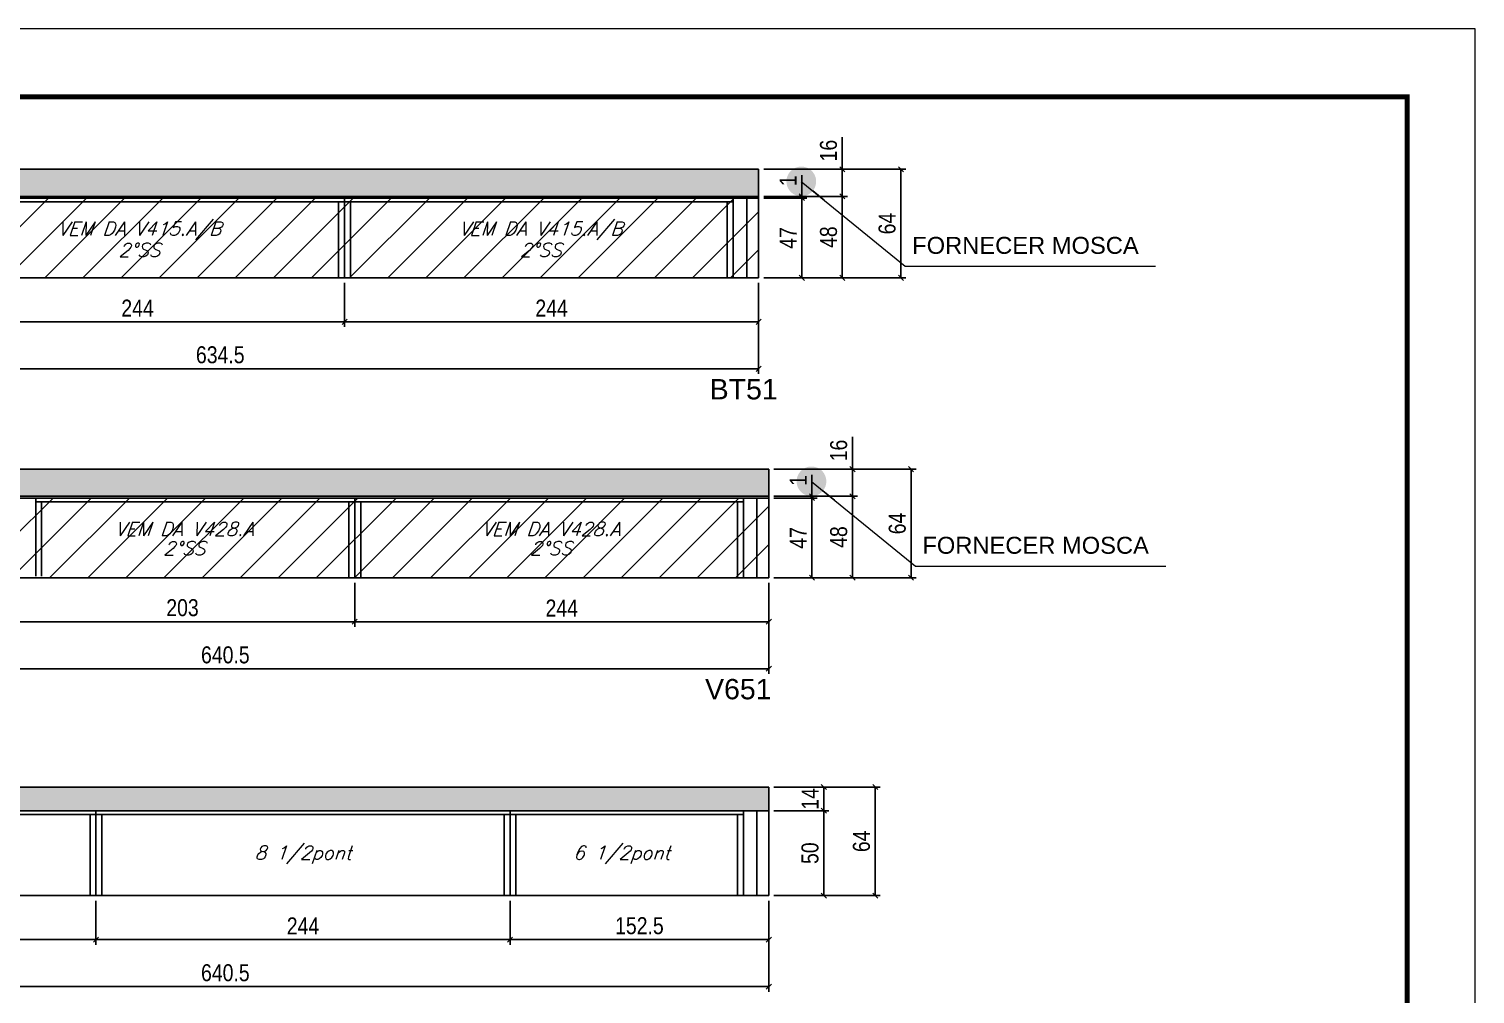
# Model space of a CAD drawing. Extents: x 3309 to 9590, y -2522 to 14608.
# Drawn here: x 7126 to 7978, y 11742 to 12311 of the extents above; entities that cross this region are included whole.
import ezdxf

# ---------------------------------------------------------------- set-up
doc = ezdxf.new("R2010")
doc.units = 0
doc.linetypes.add('DASHED', pattern=[0.75, 0.5, -0.25])
for name, color, linetype in [('5', 5, 'Continuous'), ('COTA', 241, 'Continuous'), ('Painéis', 200, 'Continuous'), ('SARR_2.2x7', 40, 'Continuous'), ('SARR_3.5x7', 81, 'Continuous'), ('texto', 7, 'Continuous')]:
    doc.layers.add(name, color=color, linetype=linetype)
for name, color, linetype, lineweight in [('CARIMBO', 255, 'Continuous', 9), ('Folhas', 255, 'Continuous', 9), ('Hachura', 251, 'Continuous', 9), ('SARRAFO DE PRESSAO', 251, 'DASHED', 9)]:
    doc.layers.add(name, color=color, linetype=linetype, lineweight=lineweight)
doc.styles.add('ARIAL', font='arial.ttf')
doc.styles.add('COTA TECNICA', font='techl___.ttf', dxfattribs={"height": 10})
doc.styles.add('Romans', font='romans.shx')
doc.styles.get("Standard").update_dxf_attribs({"font": 'arial.ttf'})
doc.dimstyles.new('3x', dxfattribs={"dimtxt": 10, "dimasz": 5, "dimexe": 7, "dimexo": 5, "dimgap": 4, "dimtad": 1, "dimdec": 4, "dimlfac": 0.333333, "dimdsep": 46, "dimtxsty": 'Standard', "dimblk": 'DOT', "dimcen": 0.09, "dimclrd": 1, "dimclre": 1, "dimclrt": 2, "dimadec": 0, "dimazin": 2, "dimtfac": 1, "dimtdec": 4, "dimtmove": 0, "dimatfit": 3, "dimldrblk": 'DOT', "dimfxl": 1, "dimtolj": 1, "dimtzin": 0, "dimlwd": 9, "dimlwe": 9, "dimarcsym": 0})
doc.dimstyles.new('PAINEL', dxfattribs={"dimtxt": 10, "dimasz": 3, "dimexe": 3, "dimexo": 3, "dimgap": 3, "dimtad": 1, "dimdec": 1, "dimzin": 12, "dimdsep": 46, "dimtxsty": 'COTA TECNICA', "dimblk1": 'OBLIQUE', "dimblk2": 'OBLIQUE', "dimsah": 1, "dimcen": 0.9, "dimclrd": 4, "dimclre": 4, "dimclrt": 240, "dimadec": 1, "dimazin": 3, "dimtfac": 1, "dimtdec": 1, "dimtmove": 0, "dimatfit": 3, "dimfxl": 1, "dimtolj": 1, "dimtzin": 12, "dimarcsym": 0})

# ---------------------------------------------------------------- blocks, each defined once
blk = doc.blocks.new('9999999999')
at = {"layer": 'Folhas'}
blk.add_lwpolyline([(98138.98, 34190.21), (99623.98, 34190.21), (99623.98, 35240.21), (98138.98, 35240.21)], close=True, dxfattribs=at)
at = {"layer": 'Folhas', "color": 30, "const_width": 3}
blk.add_lwpolyline([(98213.98, 34230.21), (99583.98, 34230.21), (99583.98, 35200.21), (98213.98, 35200.21)], close=True, dxfattribs=at)
blk = doc.blocks.new('_Oblique')
at = {"color": 0, "linetype": 'ByBlock', "lineweight": -2}
blk.add_line((-0.5, -0.5), (0.5, 0.5), dxfattribs=at)
blk = doc.blocks.new('*D193')
at = {"layer": 'COTA', "color": 4, "linetype": 'ByBlock', "lineweight": -2, "transparency": 16777216}
for p, q in [((6921.17, 12160.99), (6921.17, 12107.37)), ((7555.67, 12160.99), (7555.67, 12107.37)), ((7555.67, 12110.37), (6921.17, 12110.37))]:
    blk.add_line(p, q, dxfattribs=at)
at = {"layer": 'Defpoints', "color": 0, "linetype": 'ByBlock', "transparency": 16777216}
for p in [(6921.17, 12163.99), (7555.67, 12163.99), (6921.17, 12110.37)]:
    blk.add_point(p, dxfattribs=at)
at = {"layer": 'COTA', "color": 4, "linetype": 'ByBlock', "lineweight": -2, "transparency": 16777216, "xscale": 3, "yscale": 3, "zscale": 3, "rotation": 180}
blk.add_blockref('_Oblique', (6921.17, 12110.37), dxfattribs=at)
at = {"layer": 'COTA', "color": 4, "linetype": 'ByBlock', "lineweight": -2, "transparency": 16777216, "xscale": 3, "yscale": 3, "zscale": 3}
blk.add_blockref('_Oblique', (7555.67, 12110.37), dxfattribs=at)
at = {"layer": 'COTA', "color": 240, "linetype": 'ByBlock', "transparency": 16777216, "insert": (7238.42, 12118.58), "char_height": 10, "attachment_point": 5, "style": 'COTA TECNICA'}
blk.add_mtext('\\A1;634.5', dxfattribs=at)
blk = doc.blocks.new('*D191')
at = {"layer": 'COTA', "color": 4, "lineweight": -2, "transparency": 16777216}
for p, q in [((7067.67, 12160.99), (7067.67, 12135.07)), ((7311.67, 12160.99), (7311.67, 12135.07)), ((7067.67, 12138.07), (7311.67, 12138.07))]:
    blk.add_line(p, q, dxfattribs=at)
at = {"layer": 'Defpoints', "color": 0, "transparency": 16777216}
for p in [(7067.67, 12163.99, 0), (7311.67, 12163.99, 0), (7311.67, 12138.07)]:
    blk.add_point(p, dxfattribs=at)
at = {"layer": 'COTA', "color": 4, "lineweight": -2, "transparency": 16777216, "xscale": 3, "yscale": 3, "zscale": 3, "rotation": 180}
blk.add_blockref('_Oblique', (7067.67, 12138.07), dxfattribs=at)
at = {"layer": 'COTA', "color": 4, "lineweight": -2, "transparency": 16777216, "xscale": 3, "yscale": 3, "zscale": 3}
blk.add_blockref('_Oblique', (7311.67, 12138.07), dxfattribs=at)
at = {"layer": 'COTA', "color": 240, "transparency": 16777216, "insert": (7189.67, 12146.15), "char_height": 10, "attachment_point": 5, "style": 'COTA TECNICA'}
blk.add_mtext('\\A1;244', dxfattribs=at)
blk = doc.blocks.new('*D192')
at = {"layer": 'COTA', "color": 4, "lineweight": -2, "transparency": 16777216}
for p, q in [((7311.67, 12160.99), (7311.67, 12135.07)), ((7555.67, 12160.99), (7555.67, 12135.07)), ((7311.67, 12138.07), (7555.67, 12138.07))]:
    blk.add_line(p, q, dxfattribs=at)
at = {"layer": 'Defpoints', "color": 0, "transparency": 16777216}
for p in [(7311.67, 12163.99, 0), (7555.67, 12163.99, 0), (7555.67, 12138.07)]:
    blk.add_point(p, dxfattribs=at)
at = {"layer": 'COTA', "color": 4, "lineweight": -2, "transparency": 16777216, "xscale": 3, "yscale": 3, "zscale": 3, "rotation": 180}
blk.add_blockref('_Oblique', (7311.67, 12138.07), dxfattribs=at)
at = {"layer": 'COTA', "color": 4, "lineweight": -2, "transparency": 16777216, "xscale": 3, "yscale": 3, "zscale": 3}
blk.add_blockref('_Oblique', (7555.67, 12138.07), dxfattribs=at)
at = {"layer": 'COTA', "color": 240, "transparency": 16777216, "insert": (7433.67, 12146.15), "char_height": 10, "attachment_point": 5, "style": 'COTA TECNICA'}
blk.add_mtext('\\A1;244', dxfattribs=at)
blk = doc.blocks.new('*D196')
at = {"layer": 'COTA', "color": 4, "linetype": 'ByBlock', "lineweight": -2, "transparency": 16777216}
for p, q in [((6921.17, 11984.21), (6921.17, 11930.59)), ((7561.67, 11984.21), (7561.67, 11930.59)), ((7561.67, 11933.59), (6921.17, 11933.59))]:
    blk.add_line(p, q, dxfattribs=at)
at = {"layer": 'Defpoints', "color": 0, "linetype": 'ByBlock', "transparency": 16777216}
for p in [(6921.17, 11987.21), (7561.67, 11987.21), (6921.17, 11933.59)]:
    blk.add_point(p, dxfattribs=at)
at = {"layer": 'COTA', "color": 4, "linetype": 'ByBlock', "lineweight": -2, "transparency": 16777216, "xscale": 3, "yscale": 3, "zscale": 3, "rotation": 180}
blk.add_blockref('_Oblique', (6921.17, 11933.59), dxfattribs=at)
at = {"layer": 'COTA', "color": 4, "linetype": 'ByBlock', "lineweight": -2, "transparency": 16777216, "xscale": 3, "yscale": 3, "zscale": 3}
blk.add_blockref('_Oblique', (7561.67, 11933.59), dxfattribs=at)
at = {"layer": 'COTA', "color": 240, "linetype": 'ByBlock', "transparency": 16777216, "insert": (7241.42, 11941.7), "char_height": 10, "attachment_point": 5, "style": 'COTA TECNICA'}
blk.add_mtext('\\A1;640.5', dxfattribs=at)
blk = doc.blocks.new('*D195')
at = {"layer": 'COTA', "color": 4, "lineweight": -2, "transparency": 16777216}
for p, q in [((7114.67, 11984.21), (7114.67, 11958.3)), ((7317.67, 11984.21), (7317.67, 11958.3)), ((7114.67, 11961.3), (7317.67, 11961.3))]:
    blk.add_line(p, q, dxfattribs=at)
at = {"layer": 'Defpoints', "color": 0, "transparency": 16777216}
for p in [(7114.67, 11987.21, 0), (7317.67, 11987.21, 0), (7317.67, 11961.3)]:
    blk.add_point(p, dxfattribs=at)
at = {"layer": 'COTA', "color": 4, "lineweight": -2, "transparency": 16777216, "xscale": 3, "yscale": 3, "zscale": 3, "rotation": 180}
blk.add_blockref('_Oblique', (7114.67, 11961.3), dxfattribs=at)
at = {"layer": 'COTA', "color": 4, "lineweight": -2, "transparency": 16777216, "xscale": 3, "yscale": 3, "zscale": 3}
blk.add_blockref('_Oblique', (7317.67, 11961.3), dxfattribs=at)
at = {"layer": 'COTA', "color": 240, "transparency": 16777216, "insert": (7216.17, 11969.52), "char_height": 10, "attachment_point": 5, "style": 'COTA TECNICA'}
blk.add_mtext('\\A1;203', dxfattribs=at)
blk = doc.blocks.new('*D197')
at = {"layer": 'COTA', "color": 4, "lineweight": -2, "transparency": 16777216}
for p, q in [((7317.67, 11984.21), (7317.67, 11958.3)), ((7561.67, 11984.21), (7561.67, 11958.3)), ((7317.67, 11961.3), (7561.67, 11961.3))]:
    blk.add_line(p, q, dxfattribs=at)
at = {"layer": 'Defpoints', "color": 0, "transparency": 16777216}
for p in [(7317.67, 11987.21, 0), (7561.67, 11987.21, 0), (7561.67, 11961.3)]:
    blk.add_point(p, dxfattribs=at)
at = {"layer": 'COTA', "color": 4, "lineweight": -2, "transparency": 16777216, "xscale": 3, "yscale": 3, "zscale": 3, "rotation": 180}
blk.add_blockref('_Oblique', (7317.67, 11961.3), dxfattribs=at)
at = {"layer": 'COTA', "color": 4, "lineweight": -2, "transparency": 16777216, "xscale": 3, "yscale": 3, "zscale": 3}
blk.add_blockref('_Oblique', (7561.67, 11961.3), dxfattribs=at)
at = {"layer": 'COTA', "color": 240, "transparency": 16777216, "insert": (7439.67, 11969.37), "char_height": 10, "attachment_point": 5, "style": 'COTA TECNICA'}
blk.add_mtext('\\A1;244', dxfattribs=at)
blk = doc.blocks.new('*D198')
at = {"layer": 'COTA', "color": 4, "linetype": 'ByBlock', "lineweight": -2, "transparency": 16777216}
for p, q in [((6921.17, 11796.87), (6921.17, 11770.95)), ((7165.17, 11796.87), (7165.17, 11770.95)), ((7165.17, 11773.95), (6921.17, 11773.95))]:
    blk.add_line(p, q, dxfattribs=at)
at = {"layer": 'Defpoints', "color": 0, "linetype": 'ByBlock', "transparency": 16777216}
for p in [(6921.17, 11799.87), (7165.17, 11799.87), (6921.17, 11773.95)]:
    blk.add_point(p, dxfattribs=at)
at = {"layer": 'COTA', "color": 4, "linetype": 'ByBlock', "lineweight": -2, "transparency": 16777216, "xscale": 3, "yscale": 3, "zscale": 3, "rotation": 180}
blk.add_blockref('_Oblique', (6921.17, 11773.95), dxfattribs=at)
at = {"layer": 'COTA', "color": 4, "linetype": 'ByBlock', "lineweight": -2, "transparency": 16777216, "xscale": 3, "yscale": 3, "zscale": 3}
blk.add_blockref('_Oblique', (7165.17, 11773.95), dxfattribs=at)
at = {"layer": 'COTA', "color": 240, "linetype": 'ByBlock', "transparency": 16777216, "insert": (7043.17, 11782.02), "char_height": 10, "attachment_point": 5, "style": 'COTA TECNICA'}
blk.add_mtext('\\A1;244', dxfattribs=at)
blk = doc.blocks.new('*D201')
at = {"layer": 'COTA', "color": 4, "linetype": 'ByBlock', "lineweight": -2, "transparency": 16777216}
for p, q in [((6921.17, 11796.87), (6921.17, 11743.24)), ((7561.67, 11796.87), (7561.67, 11743.24)), ((7561.67, 11746.24), (6921.17, 11746.24))]:
    blk.add_line(p, q, dxfattribs=at)
at = {"layer": 'Defpoints', "color": 0, "linetype": 'ByBlock', "transparency": 16777216}
for p in [(6921.17, 11799.87), (7561.67, 11799.87), (6921.17, 11746.24)]:
    blk.add_point(p, dxfattribs=at)
at = {"layer": 'COTA', "color": 4, "linetype": 'ByBlock', "lineweight": -2, "transparency": 16777216, "xscale": 3, "yscale": 3, "zscale": 3, "rotation": 180}
blk.add_blockref('_Oblique', (6921.17, 11746.24), dxfattribs=at)
at = {"layer": 'COTA', "color": 4, "linetype": 'ByBlock', "lineweight": -2, "transparency": 16777216, "xscale": 3, "yscale": 3, "zscale": 3}
blk.add_blockref('_Oblique', (7561.67, 11746.24), dxfattribs=at)
at = {"layer": 'COTA', "color": 240, "linetype": 'ByBlock', "transparency": 16777216, "insert": (7241.42, 11754.35), "char_height": 10, "attachment_point": 5, "style": 'COTA TECNICA'}
blk.add_mtext('\\A1;640.5', dxfattribs=at)
blk = doc.blocks.new('*D202')
at = {"layer": 'COTA', "color": 4, "lineweight": -2, "transparency": 16777216}
for p, q in [((7564.67, 11849.87), (7597.09, 11849.87)), ((7594.09, 11799.87), (7594.09, 11849.87)), ((7564.67, 11799.87), (7597.09, 11799.87))]:
    blk.add_line(p, q, dxfattribs=at)
at = {"layer": 'Defpoints', "color": 0, "transparency": 16777216}
for p in [(7561.67, 11849.87), (7594.09, 11849.87), (7561.67, 11799.87)]:
    blk.add_point(p, dxfattribs=at)
at = {"layer": 'COTA', "color": 4, "lineweight": -2, "transparency": 16777216, "xscale": 3, "yscale": 3, "zscale": 3}
for p, rotation in [((7594.09, 11849.87), 90), ((7594.09, 11799.87), 270)]:
    blk.add_blockref('_Oblique', p, dxfattribs=dict(at, rotation=rotation))
at = {"layer": 'COTA', "color": 240, "transparency": 16777216, "insert": (7585.98, 11824.87), "char_height": 10, "attachment_point": 5, "rotation": 90, "style": 'COTA TECNICA'}
blk.add_mtext('\\A1;50', dxfattribs=at)
blk = doc.blocks.new('*D199')
at = {"layer": 'COTA', "color": 4, "lineweight": -2, "transparency": 16777216}
for p, q in [((7165.17, 11796.87), (7165.17, 11770.95)), ((7409.17, 11796.87), (7409.17, 11770.95)), ((7165.17, 11773.95), (7409.17, 11773.95))]:
    blk.add_line(p, q, dxfattribs=at)
at = {"layer": 'Defpoints', "color": 0, "transparency": 16777216}
for p in [(7165.17, 11799.87, 0), (7409.17, 11799.87, 0), (7409.17, 11773.95)]:
    blk.add_point(p, dxfattribs=at)
at = {"layer": 'COTA', "color": 4, "lineweight": -2, "transparency": 16777216, "xscale": 3, "yscale": 3, "zscale": 3, "rotation": 180}
blk.add_blockref('_Oblique', (7165.17, 11773.95), dxfattribs=at)
at = {"layer": 'COTA', "color": 4, "lineweight": -2, "transparency": 16777216, "xscale": 3, "yscale": 3, "zscale": 3}
blk.add_blockref('_Oblique', (7409.17, 11773.95), dxfattribs=at)
at = {"layer": 'COTA', "color": 240, "transparency": 16777216, "insert": (7287.17, 11782.02), "char_height": 10, "attachment_point": 5, "style": 'COTA TECNICA'}
blk.add_mtext('\\A1;244', dxfattribs=at)
blk = doc.blocks.new('*D203')
at = {"layer": 'COTA', "color": 4, "lineweight": -2, "transparency": 16777216}
for p, q in [((7564.67, 11863.87), (7597.09, 11863.87)), ((7594.09, 11849.87), (7594.09, 11863.87)), ((7564.67, 11849.87), (7597.09, 11849.87))]:
    blk.add_line(p, q, dxfattribs=at)
at = {"layer": 'Defpoints', "color": 0, "transparency": 16777216}
for p in [(7561.67, 11863.87, 0), (7594.09, 11863.87), (7561.67, 11849.87, 0)]:
    blk.add_point(p, dxfattribs=at)
at = {"layer": 'COTA', "color": 4, "lineweight": -2, "transparency": 16777216, "xscale": 3, "yscale": 3, "zscale": 3}
for p, rotation in [((7594.09, 11863.87), 90), ((7594.09, 11849.87), 270)]:
    blk.add_blockref('_Oblique', p, dxfattribs=dict(at, rotation=rotation))
at = {"layer": 'COTA', "color": 240, "transparency": 16777216, "insert": (7586.02, 11856.87), "char_height": 10, "attachment_point": 5, "rotation": 90, "style": 'COTA TECNICA'}
blk.add_mtext('\\A1;14', dxfattribs=at)
blk = doc.blocks.new('*D200')
at = {"layer": 'COTA', "color": 4, "lineweight": -2, "transparency": 16777216}
for p, q in [((7564.67, 11863.87), (7627.39, 11863.87)), ((7624.39, 11863.87), (7624.39, 11799.87)), ((7564.67, 11799.87), (7627.39, 11799.87))]:
    blk.add_line(p, q, dxfattribs=at)
at = {"layer": 'Defpoints', "color": 0, "transparency": 16777216}
for p in [(7561.67, 11863.87, 0), (7561.67, 11799.87, 0), (7624.39, 11799.87)]:
    blk.add_point(p, dxfattribs=at)
at = {"layer": 'COTA', "color": 4, "lineweight": -2, "transparency": 16777216, "xscale": 3, "yscale": 3, "zscale": 3}
for p, rotation in [((7624.39, 11863.87), 90), ((7624.39, 11799.87), 270)]:
    blk.add_blockref('_Oblique', p, dxfattribs=dict(at, rotation=rotation))
at = {"layer": 'COTA', "color": 240, "transparency": 16777216, "insert": (7616.29, 11831.87), "char_height": 10, "attachment_point": 5, "rotation": 90, "style": 'COTA TECNICA'}
blk.add_mtext('\\A1;64', dxfattribs=at)
blk = doc.blocks.new('*D204')
at = {"layer": 'COTA', "color": 4, "lineweight": -2, "transparency": 16777216}
for p, q in [((7409.17, 11796.87), (7409.17, 11770.95)), ((7561.67, 11796.87), (7561.67, 11770.95)), ((7409.17, 11773.95), (7561.67, 11773.95))]:
    blk.add_line(p, q, dxfattribs=at)
at = {"layer": 'Defpoints', "color": 0, "transparency": 16777216}
for p in [(7409.17, 11799.87, 0), (7561.67, 11799.87, 0), (7561.67, 11773.95)]:
    blk.add_point(p, dxfattribs=at)
at = {"layer": 'COTA', "color": 4, "lineweight": -2, "transparency": 16777216, "xscale": 3, "yscale": 3, "zscale": 3, "rotation": 180}
blk.add_blockref('_Oblique', (7409.17, 11773.95), dxfattribs=at)
at = {"layer": 'COTA', "color": 4, "lineweight": -2, "transparency": 16777216, "xscale": 3, "yscale": 3, "zscale": 3}
blk.add_blockref('_Oblique', (7561.67, 11773.95), dxfattribs=at)
at = {"layer": 'COTA', "color": 240, "transparency": 16777216, "insert": (7485.42, 11782.06), "char_height": 10, "attachment_point": 5, "style": 'COTA TECNICA'}
blk.add_mtext('\\A1;152.5', dxfattribs=at)
blk = doc.blocks.new('*D1278')
at = {"layer": 'COTA', "color": 4, "lineweight": -2, "transparency": 16777216}
for p, q in [((7558.67, 12211.99), (7607.99, 12211.99)), ((7604.99, 12211.99), (7604.99, 12163.99)), ((7558.67, 12163.99), (7607.99, 12163.99))]:
    blk.add_line(p, q, dxfattribs=at)
at = {"layer": 'Defpoints', "color": 0, "transparency": 16777216}
for p in [(7555.67, 12211.99, 0), (7555.67, 12163.99, 0), (7604.99, 12163.99)]:
    blk.add_point(p, dxfattribs=at)
at = {"layer": 'COTA', "color": 4, "lineweight": -2, "transparency": 16777216, "xscale": 3, "yscale": 3, "zscale": 3}
for p, rotation in [((7604.99, 12211.99), 90), ((7604.99, 12163.99), 270)]:
    blk.add_blockref('_Oblique', p, dxfattribs=dict(at, rotation=rotation))
at = {"layer": 'COTA', "color": 240, "transparency": 16777216, "insert": (7596.9, 12187.99), "char_height": 10, "attachment_point": 5, "rotation": 90, "style": 'COTA TECNICA'}
blk.add_mtext('\\A1;48', dxfattribs=at)
blk = doc.blocks.new('*D1279')
at = {"layer": 'COTA', "color": 4, "lineweight": -2, "transparency": 16777216}
for p, q in [((7604.99, 12227.99), (7604.99, 12247)), ((7558.67, 12227.99), (7607.99, 12227.99)), ((7604.99, 12211.99), (7604.99, 12227.99)), ((7558.67, 12211.99), (7607.99, 12211.99))]:
    blk.add_line(p, q, dxfattribs=at)
at = {"layer": 'Defpoints', "color": 0, "transparency": 16777216}
for p in [(7555.67, 12227.99, 0), (7604.99, 12227.99), (7555.67, 12211.99, 0)]:
    blk.add_point(p, dxfattribs=at)
at = {"layer": 'COTA', "color": 4, "lineweight": -2, "transparency": 16777216, "xscale": 3, "yscale": 3, "zscale": 3}
for p, rotation in [((7604.99, 12227.99), 90), ((7604.99, 12211.99), 270)]:
    blk.add_blockref('_Oblique', p, dxfattribs=dict(at, rotation=rotation))
at = {"layer": 'COTA', "color": 240, "transparency": 16777216, "insert": (7596.89, 12239), "char_height": 10, "attachment_point": 5, "rotation": 90, "style": 'COTA TECNICA'}
blk.add_mtext('\\A1;16', dxfattribs=at)
blk = doc.blocks.new('*D1280')
at = {"layer": 'COTA', "color": 4, "lineweight": -2, "transparency": 16777216}
for p, q in [((7558.67, 12227.99), (7642.51, 12227.99)), ((7639.51, 12163.99), (7639.51, 12227.99)), ((7558.67, 12163.99), (7642.51, 12163.99))]:
    blk.add_line(p, q, dxfattribs=at)
at = {"layer": 'Defpoints', "color": 0, "transparency": 16777216}
for p in [(7555.67, 12227.99, 0), (7639.51, 12227.99), (7555.67, 12163.99, 0)]:
    blk.add_point(p, dxfattribs=at)
at = {"layer": 'COTA', "color": 4, "lineweight": -2, "transparency": 16777216, "xscale": 3, "yscale": 3, "zscale": 3}
for p, rotation in [((7639.51, 12227.99), 90), ((7639.51, 12163.99), 270)]:
    blk.add_blockref('_Oblique', p, dxfattribs=dict(at, rotation=rotation))
at = {"layer": 'COTA', "color": 240, "transparency": 16777216, "insert": (7631.41, 12195.99), "char_height": 10, "attachment_point": 5, "rotation": 90, "style": 'COTA TECNICA'}
blk.add_mtext('\\A1;64', dxfattribs=at)
blk = doc.blocks.new('*D1281')
at = {"layer": 'COTA', "color": 4, "lineweight": -2, "transparency": 16777216}
for p, q in [((7604.99, 12227.99), (7604.99, 12247)), ((7558.67, 12227.99), (7607.99, 12227.99)), ((7604.99, 12211.99), (7604.99, 12227.99)), ((7558.67, 12211.99), (7607.99, 12211.99))]:
    blk.add_line(p, q, dxfattribs=at)
at = {"layer": 'Defpoints', "color": 0, "transparency": 16777216}
for p in [(7555.67, 12227.99, 0), (7604.99, 12227.99), (7555.67, 12211.99, 0)]:
    blk.add_point(p, dxfattribs=at)
at = {"layer": 'COTA', "color": 4, "lineweight": -2, "transparency": 16777216, "xscale": 3, "yscale": 3, "zscale": 3}
for p, rotation in [((7604.99, 12227.99), 90), ((7604.99, 12211.99), 270)]:
    blk.add_blockref('_Oblique', p, dxfattribs=dict(at, rotation=rotation))
at = {"layer": 'COTA', "color": 240, "transparency": 16777216, "insert": (7596.89, 12239), "char_height": 10, "attachment_point": 5, "rotation": 90, "style": 'COTA TECNICA'}
blk.add_mtext('\\A1;16', dxfattribs=at)
blk = doc.blocks.new('_Dot')
at = {"color": 0, "linetype": 'ByBlock', "lineweight": -2}
blk.add_line((-0.5, 0), (-1, 0), dxfattribs=at)
at = {"color": 0, "linetype": 'ByBlock', "const_width": 0.5}
blk.add_lwpolyline([(-0.25, 0, 1), (0.25, 0, 1)], format="xyb", close=True, dxfattribs=at)
blk = doc.blocks.new('*D1282')
at = {"layer": 'COTA', "color": 4, "lineweight": -2, "transparency": 16777216}
for p, q in [((7558.67, 12210.99), (7584.11, 12210.99)), ((7581.11, 12163.99), (7581.11, 12210.99)), ((7558.67, 12163.99), (7584.11, 12163.99))]:
    blk.add_line(p, q, dxfattribs=at)
at = {"layer": 'Defpoints', "color": 0, "transparency": 16777216}
for p in [(7555.67, 12210.99, 0), (7581.11, 12210.99), (7555.67, 12163.99, 0)]:
    blk.add_point(p, dxfattribs=at)
at = {"layer": 'COTA', "color": 4, "lineweight": -2, "transparency": 16777216, "xscale": 3, "yscale": 3, "zscale": 3}
for p, rotation in [((7581.11, 12210.99), 90), ((7581.11, 12163.99), 270)]:
    blk.add_blockref('_Oblique', p, dxfattribs=dict(at, rotation=rotation))
at = {"layer": 'COTA', "color": 240, "transparency": 16777216, "insert": (7573.04, 12187.49), "char_height": 10, "attachment_point": 5, "rotation": 90, "style": 'COTA TECNICA'}
blk.add_mtext('\\A1;47', dxfattribs=at)
blk = doc.blocks.new('*D1283')
at = {"layer": 'COTA', "color": 4, "lineweight": -2, "transparency": 16777216}
for p, q in [((7581.11, 12211.99), (7581.11, 12224.58)), ((7558.67, 12211.99), (7584.11, 12211.99)), ((7558.67, 12210.99), (7584.11, 12210.99)), ((7581.11, 12210.99), (7581.11, 12211.99)), ((7581.11, 12210.99), (7581.11, 12207.99))]:
    blk.add_line(p, q, dxfattribs=at)
at = {"layer": 'Defpoints', "color": 0, "transparency": 16777216}
for p in [(7555.67, 12211.99, 0), (7555.67, 12210.99, 0), (7581.11, 12211.99)]:
    blk.add_point(p, dxfattribs=at)
at = {"layer": 'COTA', "color": 4, "lineweight": -2, "transparency": 16777216, "xscale": 3, "yscale": 3, "zscale": 3}
for p, rotation in [((7581.11, 12211.99), 270), ((7581.11, 12210.99), 90)]:
    blk.add_blockref('_Oblique', p, dxfattribs=dict(at, rotation=rotation))
at = {"layer": 'COTA', "color": 240, "transparency": 16777216, "insert": (7573.05, 12221.28), "char_height": 10, "attachment_point": 5, "rotation": 90, "style": 'COTA TECNICA'}
blk.add_mtext('\\A1;1', dxfattribs=at)
blk = doc.blocks.new('*D1284')
at = {"layer": 'COTA', "color": 4, "lineweight": -2, "transparency": 16777216}
for p, q in [((7564.67, 12035.21), (7613.99, 12035.21)), ((7610.99, 12035.21), (7610.99, 11987.21)), ((7564.67, 11987.21), (7613.99, 11987.21))]:
    blk.add_line(p, q, dxfattribs=at)
at = {"layer": 'Defpoints', "color": 0, "transparency": 16777216}
for p in [(7561.67, 12035.21, 0), (7561.67, 11987.21, 0), (7610.99, 11987.21)]:
    blk.add_point(p, dxfattribs=at)
at = {"layer": 'COTA', "color": 4, "lineweight": -2, "transparency": 16777216, "xscale": 3, "yscale": 3, "zscale": 3}
for p, rotation in [((7610.99, 12035.21), 90), ((7610.99, 11987.21), 270)]:
    blk.add_blockref('_Oblique', p, dxfattribs=dict(at, rotation=rotation))
at = {"layer": 'COTA', "color": 240, "transparency": 16777216, "insert": (7602.9, 12011.21), "char_height": 10, "attachment_point": 5, "rotation": 90, "style": 'COTA TECNICA'}
blk.add_mtext('\\A1;48', dxfattribs=at)
blk = doc.blocks.new('*D1285')
at = {"layer": 'COTA', "color": 4, "lineweight": -2, "transparency": 16777216}
for p, q in [((7610.99, 12051.21), (7610.99, 12070.23)), ((7564.67, 12051.21), (7613.99, 12051.21)), ((7610.99, 12035.21), (7610.99, 12051.21)), ((7564.67, 12035.21), (7613.99, 12035.21))]:
    blk.add_line(p, q, dxfattribs=at)
at = {"layer": 'Defpoints', "color": 0, "transparency": 16777216}
for p in [(7561.67, 12051.21, 0), (7610.99, 12051.21), (7561.67, 12035.21, 0)]:
    blk.add_point(p, dxfattribs=at)
at = {"layer": 'COTA', "color": 4, "lineweight": -2, "transparency": 16777216, "xscale": 3, "yscale": 3, "zscale": 3}
for p, rotation in [((7610.99, 12051.21), 90), ((7610.99, 12035.21), 270)]:
    blk.add_blockref('_Oblique', p, dxfattribs=dict(at, rotation=rotation))
at = {"layer": 'COTA', "color": 240, "transparency": 16777216, "insert": (7602.89, 12062.22), "char_height": 10, "attachment_point": 5, "rotation": 90, "style": 'COTA TECNICA'}
blk.add_mtext('\\A1;16', dxfattribs=at)
blk = doc.blocks.new('*D1286')
at = {"layer": 'COTA', "color": 4, "lineweight": -2, "transparency": 16777216}
for p, q in [((7564.67, 12051.21), (7648.51, 12051.21)), ((7645.51, 11987.21), (7645.51, 12051.21)), ((7564.67, 11987.21), (7648.51, 11987.21))]:
    blk.add_line(p, q, dxfattribs=at)
at = {"layer": 'Defpoints', "color": 0, "transparency": 16777216}
for p in [(7561.67, 12051.21, 0), (7645.51, 12051.21), (7561.67, 11987.21, 0)]:
    blk.add_point(p, dxfattribs=at)
at = {"layer": 'COTA', "color": 4, "lineweight": -2, "transparency": 16777216, "xscale": 3, "yscale": 3, "zscale": 3}
for p, rotation in [((7645.51, 12051.21), 90), ((7645.51, 11987.21), 270)]:
    blk.add_blockref('_Oblique', p, dxfattribs=dict(at, rotation=rotation))
at = {"layer": 'COTA', "color": 240, "transparency": 16777216, "insert": (7637.41, 12019.21), "char_height": 10, "attachment_point": 5, "rotation": 90, "style": 'COTA TECNICA'}
blk.add_mtext('\\A1;64', dxfattribs=at)
blk = doc.blocks.new('*D1287')
at = {"layer": 'COTA', "color": 4, "lineweight": -2, "transparency": 16777216}
for p, q in [((7610.99, 12051.21), (7610.99, 12070.23)), ((7564.67, 12051.21), (7613.99, 12051.21)), ((7610.99, 12035.21), (7610.99, 12051.21)), ((7564.67, 12035.21), (7613.99, 12035.21))]:
    blk.add_line(p, q, dxfattribs=at)
at = {"layer": 'Defpoints', "color": 0, "transparency": 16777216}
for p in [(7561.67, 12051.21, 0), (7610.99, 12051.21), (7561.67, 12035.21, 0)]:
    blk.add_point(p, dxfattribs=at)
at = {"layer": 'COTA', "color": 4, "lineweight": -2, "transparency": 16777216, "xscale": 3, "yscale": 3, "zscale": 3}
for p, rotation in [((7610.99, 12051.21), 90), ((7610.99, 12035.21), 270)]:
    blk.add_blockref('_Oblique', p, dxfattribs=dict(at, rotation=rotation))
at = {"layer": 'COTA', "color": 240, "transparency": 16777216, "insert": (7602.89, 12062.22), "char_height": 10, "attachment_point": 5, "rotation": 90, "style": 'COTA TECNICA'}
blk.add_mtext('\\A1;16', dxfattribs=at)
blk = doc.blocks.new('*D1288')
at = {"layer": 'COTA', "color": 4, "lineweight": -2, "transparency": 16777216}
for p, q in [((7564.67, 12034.21), (7590.11, 12034.21)), ((7587.11, 11987.21), (7587.11, 12034.21)), ((7564.67, 11987.21), (7590.11, 11987.21))]:
    blk.add_line(p, q, dxfattribs=at)
at = {"layer": 'Defpoints', "color": 0, "transparency": 16777216}
for p in [(7561.67, 12034.21, 0), (7587.11, 12034.21), (7561.67, 11987.21, 0)]:
    blk.add_point(p, dxfattribs=at)
at = {"layer": 'COTA', "color": 4, "lineweight": -2, "transparency": 16777216, "xscale": 3, "yscale": 3, "zscale": 3}
for p, rotation in [((7587.11, 12034.21), 90), ((7587.11, 11987.21), 270)]:
    blk.add_blockref('_Oblique', p, dxfattribs=dict(at, rotation=rotation))
at = {"layer": 'COTA', "color": 240, "transparency": 16777216, "insert": (7579.04, 12010.71), "char_height": 10, "attachment_point": 5, "rotation": 90, "style": 'COTA TECNICA'}
blk.add_mtext('\\A1;47', dxfattribs=at)
blk = doc.blocks.new('*D1289')
at = {"layer": 'COTA', "color": 4, "lineweight": -2, "transparency": 16777216}
for p, q in [((7587.11, 12035.21), (7587.11, 12047.8)), ((7564.67, 12035.21), (7590.11, 12035.21)), ((7564.67, 12034.21), (7590.11, 12034.21)), ((7587.11, 12034.21), (7587.11, 12035.21)), ((7587.11, 12034.21), (7587.11, 12031.21))]:
    blk.add_line(p, q, dxfattribs=at)
at = {"layer": 'Defpoints', "color": 0, "transparency": 16777216}
for p in [(7561.67, 12035.21, 0), (7561.67, 12034.21, 0), (7587.11, 12035.21)]:
    blk.add_point(p, dxfattribs=at)
at = {"layer": 'COTA', "color": 4, "lineweight": -2, "transparency": 16777216, "xscale": 3, "yscale": 3, "zscale": 3}
for p, rotation in [((7587.11, 12035.21), 270), ((7587.11, 12034.21), 90)]:
    blk.add_blockref('_Oblique', p, dxfattribs=dict(at, rotation=rotation))
at = {"layer": 'COTA', "color": 240, "transparency": 16777216, "insert": (7579.05, 12044.5), "char_height": 10, "attachment_point": 5, "rotation": 90, "style": 'COTA TECNICA'}
blk.add_mtext('\\A1;1', dxfattribs=at)

msp = doc.modelspace()

# ---------------------------------------------------------------- hatches: boundary and pattern name
at = {"layer": 'COTA'}
h = msp.add_hatch(dxfattribs=at)
h.set_pattern_fill('AR-CONC', color=256, scale=0.03)
h.set_pattern_definition([(50, (-5.5716, -1048.016), (5.4655401, -0.4781726), [0.5715, -6.2865]), (355, (-5.5716, -1048.016), (-1.0573026, 5.7317054), [0.4572, -5.0292175]), (100.451445, (-5.116, -1048.056), (4.4082374, 5.2535326), [0.4857003, -5.3427073]), (46.1842, (-5.5716, -1046.492), (8.1323712, -1.2612698), [0.85725, -9.42975]), (96.63556, (-4.894, -1046.597), (7.122124, 7.4227837), [0.7285507, -8.0140682]), (351.18415, (-5.5716, -1046.492), (7.122124, 7.4227837), [0.685799, -7.543792]), (21, (-4.8096, -1046.873), (4.5484317, -3.067956), [0.5715, -6.2865]), (326, (-4.8096, -1046.873), (1.8540609, 5.525639), [0.4572, -5.0292]), (71.451445, (-4.4305, -1047.1287), (6.4024926, 2.457683), [0.4857003, -5.3426981]), (37.5, (-5.5716, -1048.016), (0.0926581, 2.53665117), [0, -4.96824, 0, -5.1054, 0, -5.04825]), (7.5, (-5.5716, -1048.016), (2.00458988, 3.00541724), [0, -2.91084, 0, -4.85394, 0, -1.92405]), (327.5, (-7.2708, -1048.016), (4.06771786, -0.17186232), [0, -1.905, 0, -5.9436, 0, -7.8867]), (317.5, (-8.033, -1048.016), (4.4438754, 0.7627947), [0, -2.4765, 0, -3.94716, 0, -5.6007])])
h.paths.add_polyline_path([(7555.67, 12211.99), (7555.67, 12227.99), (6921.17, 12227.99), (6921.17, 12211.99)])
h = msp.add_hatch(dxfattribs=at)
h.set_pattern_fill('AR-CONC', color=256, scale=0.03)
h.set_pattern_definition([(50, (-5.5716, -1224.794), (5.4655401, -0.4781726), [0.5715, -6.2865]), (355, (-5.5716, -1224.794), (-1.0573026, 5.7317054), [0.4572, -5.0292175]), (100.451445, (-5.116, -1224.834), (4.4082374, 5.2535326), [0.4857003, -5.3427073]), (46.1842, (-5.5716, -1223.27), (8.1323712, -1.2612698), [0.85725, -9.42975]), (96.63556, (-4.894, -1223.375), (7.122124, 7.4227837), [0.7285507, -8.0140682]), (351.18415, (-5.5716, -1223.27), (7.122124, 7.4227837), [0.685799, -7.543792]), (21, (-4.8096, -1223.651), (4.5484317, -3.067956), [0.5715, -6.2865]), (326, (-4.8096, -1223.651), (1.8540609, 5.525639), [0.4572, -5.0292]), (71.451445, (-4.4305, -1223.9067), (6.4024926, 2.457683), [0.4857003, -5.3426981]), (37.5, (-5.5716, -1224.794), (0.0926581, 2.53665117), [0, -4.96824, 0, -5.1054, 0, -5.04825]), (7.5, (-5.5716, -1224.794), (2.00458988, 3.00541724), [0, -2.91084, 0, -4.85394, 0, -1.92405]), (327.5, (-7.2708, -1224.794), (4.06771786, -0.17186232), [0, -1.905, 0, -5.9436, 0, -7.8867]), (317.5, (-8.033, -1224.794), (4.44387544, 0.7627947), [0, -2.4765, 0, -3.94716, 0, -5.6007])])
h.paths.add_polyline_path([(7561.67, 12035.21), (7561.67, 12051.21), (6921.17, 12051.21), (6921.17, 12035.21)])
h = msp.add_hatch(dxfattribs=at)
h.set_pattern_fill('AR-CONC', color=256, scale=0.03)
h.set_pattern_definition([(50, (-5.5716, -1412.1407), (5.4655401, -0.4781726), [0.5715, -6.2865]), (355, (-5.5716, -1412.141), (-1.0573026, 5.7317054), [0.4572, -5.0292175]), (100.451445, (-5.116, -1412.1806), (4.4082374, 5.2535326), [0.4857003, -5.3427073]), (46.1842, (-5.5716, -1410.617), (8.1323712, -1.2612698), [0.85725, -9.42975]), (96.63556, (-4.894, -1410.722), (7.122124, 7.4227837), [0.7285507, -8.0140682]), (351.18415, (-5.5716, -1410.617), (7.122124, 7.4227837), [0.685799, -7.543792]), (21, (-4.8096, -1410.9977), (4.5484317, -3.067956), [0.5715, -6.2865]), (326, (-4.8096, -1410.998), (1.8540609, 5.525639), [0.4572, -5.0292]), (71.451445, (-4.4305, -1411.2534), (6.4024926, 2.457683), [0.4857003, -5.3426981]), (37.5, (-5.5716, -1412.1407), (0.0926581, 2.53665117), [0, -4.96824, 0, -5.1054, 0, -5.04825]), (7.5, (-5.5716, -1412.1407), (2.00458988, 3.00541724), [0, -2.91084, 0, -4.85394, 0, -1.92405]), (327.5, (-7.2708, -1412.1407), (4.06771786, -0.17186232), [0, -1.905, 0, -5.9436, 0, -7.8867]), (317.5, (-8.033, -1412.1407), (4.44387544, 0.7627947), [0, -2.4765, 0, -3.94716, 0, -5.6007])])
h.paths.add_polyline_path([(7561.67, 11849.87), (7561.67, 11863.87), (6921.17, 11863.87), (6921.17, 11849.87)])
at = {"layer": 'Hachura'}
h = msp.add_hatch(dxfattribs=at)
h.set_pattern_fill('ANSI31', color=256, scale=5)
h.paths.add_polyline_path([(7067.67, 12210.99), (7067.67, 12163.99), (7311.67, 12163.99), (7311.67, 12210.99)])
h.paths.add_polyline_path([(7555.67, 12163.99), (7555.67, 12210.99), (7311.67, 12210.99), (7311.67, 12163.99)])
h.paths.add_polyline_path([(7561.67, 11987.21), (7561.67, 12034.21), (7317.67, 12034.21), (7317.67, 11987.21)])
h.paths.add_polyline_path([(7317.67, 11987.21), (7317.67, 12034.21), (7114.67, 12034.21), (7114.67, 11987.21)])

# ---------------------------------------------------------------- linework, layer by layer
at = {"layer": 'COTA'}
for p, q in [((6921.17, 12227.99, 0), (7555.67, 12227.99, 0)), ((7555.67, 12211.99, 0), (7555.67, 12227.99, 0)), ((6921.17, 12051.21, 0), (7561.67, 12051.21, 0)), ((7561.67, 12035.21, 0), (7561.67, 12051.21, 0)), ((6921.17, 11863.87, 0), (7561.67, 11863.87, 0)), ((7561.67, 11849.87, 0), (7561.67, 11863.87, 0))]:
    msp.add_line(p, q, dxfattribs=at)
at = {"layer": 'Painéis', "linetype": 'ByBlock'}
for p, q in [((7555.67, 12211.99, 0), (6921.17, 12211.99, 0)), ((7311.67, 12163.99, 0), (7311.67, 12210.99, 0)), ((7555.67, 12163.99, 0), (7555.67, 12211.99, 0)), ((7555.67, 12163.99, 0), (6921.17, 12163.99, 0)), ((7561.67, 12035.21, 0), (6921.17, 12035.21, 0)), ((7317.67, 11987.21, 0), (7317.67, 12034.21, 0)), ((7561.67, 11987.21, 0), (7561.67, 12034.21, 0)), ((7561.67, 11987.21, 0), (6921.17, 11987.21, 0)), ((7561.67, 11849.87, 0), (6921.17, 11849.87, 0)), ((7165.17, 11799.87, 0), (7165.17, 11849.87, 0)), ((7409.17, 11799.87, 0), (7409.17, 11849.87, 0)), ((7561.67, 11799.87, 0), (7561.67, 11849.87, 0)), ((7561.67, 11799.87, 0), (6921.17, 11799.87, 0))]:
    msp.add_line(p, q, dxfattribs=at)
at = {"layer": 'Painéis', "linetype": 'ByBlock', "elevation": 0}
for points in [[(7067.67, 12210.99), (7555.67, 12210.99), (7555.67, 12211.99), (7067.67, 12211.99)], [(7114.67, 12035.21), (7561.67, 12035.21), (7561.67, 12034.21), (7114.67, 12034.21)]]:
    msp.add_lwpolyline(points, close=True, dxfattribs=at)
at = {"layer": 'SARR_2.2x7', "linetype": 'Continuous'}
for p, q in [((7311.67, 12208.79, 0), (7067.67, 12208.79, 0)), ((7540.67, 12208.79, 0), (7311.67, 12208.79, 0)), ((7548.67, 12163.99, 0), (7548.67, 12210.99, 0)), ((7554.67, 11987.21, 0), (7554.67, 12034.21, 0)), ((7317.67, 12032.01, 0), (7129.67, 12032.01, 0)), ((7317.67, 12032.01, 0), (7129.67, 12032.01, 0)), ((7546.67, 12032.01, 0), (7317.67, 12032.01, 0)), ((7165.17, 11847.67, 0), (6936.17, 11847.67, 0)), ((7409.17, 11847.67, 0), (7165.17, 11847.67, 0)), ((7546.67, 11847.67, 0), (7409.17, 11847.67, 0)), ((7554.67, 11799.87, 0), (7554.67, 11849.87, 0))]:
    msp.add_line(p, q, dxfattribs=at)
at = {"layer": 'SARR_3.5x7'}
for p, q in [((7308.17, 12208.79, 0), (7308.17, 12163.99, 0)), ((7315.17, 12208.79, 0), (7315.17, 12163.99, 0)), ((7537.17, 12208.79, 0), (7537.17, 12163.99, 0)), ((7540.67, 12210.99, 0), (7540.67, 12163.99, 0)), ((7129.67, 12034.21, 0), (7129.67, 11988.21, 0)), ((7546.67, 12034.21, 0), (7546.67, 11987.21, 0)), ((7133.17, 12032.01, 0), (7133.17, 11988.21, 0)), ((7314.17, 12032.01, 0), (7314.17, 11987.21, 0)), ((7321.17, 12032.01, 0), (7321.17, 11987.21, 0)), ((7543.17, 12032.01, 0), (7543.17, 11987.21, 0)), ((7161.67, 11847.67, 0), (7161.67, 11799.87, 0)), ((7168.67, 11847.67, 0), (7168.67, 11799.87, 0)), ((7405.67, 11847.67, 0), (7405.67, 11799.87, 0)), ((7412.67, 11847.67, 0), (7412.67, 11799.87, 0)), ((7543.17, 11847.67, 0), (7543.17, 11799.87, 0)), ((7546.67, 11849.87, 0), (7546.67, 11799.87, 0))]:
    msp.add_line(p, q, dxfattribs=at)

# ---------------------------------------------------------------- block references
at = {"layer": 'SARRAFO DE PRESSAO', "color": 6, "linetype": 'ByBlock'}
msp.add_blockref('9999999999', (-91646.11, -22929.5), dxfattribs=at)

# ---------------------------------------------------------------- texts
at = {"layer": '5', "linetype": 'Continuous'}
for s, p in [('BT51', (7526.85, 12092.35, 0)), ('V651', (7524.12, 11915.58, 0))]:
    msp.add_text(s, height=12, rotation=0.00004, dxfattribs=at).set_placement(p)
at = {"layer": 'CARIMBO', "style": 'ARIAL'}
for p in [(7646.17, 12178.13, 0), (7652.17, 12001.35, 0)]:
    msp.add_text('FORNECER MOSCA', height=10, dxfattribs=at).set_placement(p)
at = {"layer": 'texto', "color": 2, "char_height": 8, "attachment_point": 5, "style": 'Romans'}
for s, insert in [('{\\Q19;\\C256;VEM DA V415.A/B}', (7190.67, 12191.67, 0)), ('{\\Q19;\\C256;VEM DA V415.A/B}', (7427.17, 12191.67, 0)), ('{\\Q19;\\C256;2°SS}', (7190.67, 12180.39, 0)), ('{\\Q19;\\C256;2°SS}', (7427.17, 12180.39, 0)), ('{\\Q19;\\C256;VEM DA V428.A}', (7217.17, 12015.89, 0)), ('{\\Q19;\\C256;VEM DA V428.A}', (7433.17, 12015.89, 0)), ('{\\Q19;\\C256;2°SS}', (7217.17, 12004.61, 0)), ('{\\Q19;\\C256;2°SS}', (7433.17, 12004.61, 0)), ('{\\Q19;\\C256;8 1/2pont}', (7287.17, 11823.87, 0)), ('{\\Q19;\\C256;6 1/2pont}', (7474.92, 11823.87, 0))]:
    msp.add_mtext(s, dxfattribs=dict(at, insert=insert))

# ---------------------------------------------------------------- dimensions: what is measured, and where the dimension line sits
at = {"layer": 'COTA'}
for base, p1, p2, picture, middle in [((7604.99, 12227.99, 0), (7555.67, 12211.99, 0), (7555.67, 12227.99, 0), '*D1279', (7596.89, 12239, 0)), ((7604.99, 12227.99, 0), (7555.67, 12211.99, 0), (7555.67, 12227.99, 0), '*D1281', (7596.89, 12239, 0)), ((7639.51, 12227.99, 0), (7555.67, 12163.99, 0), (7555.67, 12227.99, 0), '*D1280', (7631.41, 12195.99, 0)), ((7581.11, 12211.99, 0), (7555.67, 12210.99, 0), (7555.67, 12211.99, 0), '*D1283', (7573.05, 12221.28, 0)), ((7604.99, 12163.99, 0), (7555.67, 12211.99, 0), (7555.67, 12163.99, 0), '*D1278', (7596.9, 12187.99, 0)), ((7581.11, 12210.99, 0), (7555.67, 12163.99, 0), (7555.67, 12210.99, 0), '*D1282', (7573.04, 12187.49, 0)), ((7610.99, 12051.21, 0), (7561.67, 12035.21, 0), (7561.67, 12051.21, 0), '*D1285', (7602.89, 12062.22, 0)), ((7610.99, 12051.21, 0), (7561.67, 12035.21, 0), (7561.67, 12051.21, 0), '*D1287', (7602.89, 12062.22, 0)), ((7645.51, 12051.21, 0), (7561.67, 11987.21, 0), (7561.67, 12051.21, 0), '*D1286', (7637.41, 12019.21, 0)), ((7587.11, 12035.21, 0), (7561.67, 12034.21, 0), (7561.67, 12035.21, 0), '*D1289', (7579.05, 12044.5, 0)), ((7610.99, 11987.21, 0), (7561.67, 12035.21, 0), (7561.67, 11987.21, 0), '*D1284', (7602.9, 12011.21, 0)), ((7587.11, 12034.21, 0), (7561.67, 11987.21, 0), (7561.67, 12034.21, 0), '*D1288', (7579.04, 12010.71, 0)), ((7624.39, 11799.87), (7561.67, 11863.87, 0), (7561.67, 11799.87, 0), '*D200', (7616.29, 11831.87)), ((7594.09, 11849.87, 0), (7561.67, 11799.87, 0), (7561.67, 11849.87, 0), '*D202', (7585.98, 11824.87, 0))]:
    dim = msp.add_linear_dim(base=base, p1=p1, p2=p2, angle=90, dimstyle='PAINEL', dxfattribs=at)
    dim.commit()
    dim.dimension.update_dxf_attribs({"geometry": picture, "text_midpoint": middle})
at = {"layer": 'COTA', "linetype": 'ByBlock'}
for base, p1, p2, picture, middle in [((6921.17, 12110.37, 0), (7555.67, 12163.99, 0), (6921.17, 12163.99, 0), '*D193', (7238.42, 12118.58, 0)), ((6921.17, 11933.59, 0), (7561.67, 11987.21, 0), (6921.17, 11987.21, 0), '*D196', (7241.42, 11941.7, 0)), ((6921.17, 11746.24, 0), (7561.67, 11799.87, 0), (6921.17, 11799.87, 0), '*D201', (7241.42, 11754.35, 0))]:
    dim = msp.add_linear_dim(base=base, p1=p1, p2=p2, angle=180, dimstyle='PAINEL', dxfattribs=at)
    dim.commit()
    dim.dimension.update_dxf_attribs({"geometry": picture, "text_midpoint": middle})
at = {"layer": 'COTA'}
for base, p1, p2, picture, middle in [((7311.67, 12138.07), (7067.67, 12163.99, 0), (7311.67, 12163.99, 0), '*D191', (7189.67, 12146.15)), ((7555.67, 12138.07), (7311.67, 12163.99, 0), (7555.67, 12163.99, 0), '*D192', (7433.67, 12146.15)), ((7317.67, 11961.3), (7114.67, 11987.21, 0), (7317.67, 11987.21, 0), '*D195', (7216.17, 11969.52)), ((7561.67, 11961.3), (7317.67, 11987.21, 0), (7561.67, 11987.21, 0), '*D197', (7439.67, 11969.37)), ((7409.17, 11773.95), (7165.17, 11799.87, 0), (7409.17, 11799.87, 0), '*D199', (7287.17, 11782.02)), ((7561.67, 11773.95), (7409.17, 11799.87, 0), (7561.67, 11799.87, 0), '*D204', (7485.42, 11782.06))]:
    dim = msp.add_linear_dim(base=base, p1=p1, p2=p2, dimstyle='PAINEL', dxfattribs=at)
    dim.commit()
    dim.dimension.update_dxf_attribs({"geometry": picture, "text_midpoint": middle})
dim = msp.add_linear_dim(base=(7594.09, 11863.87), p1=(7561.67, 11849.87, 0), p2=(7561.67, 11863.87, 0), angle=90, dimstyle='PAINEL', dxfattribs=at)
dim.commit()
dim.dimension.update_dxf_attribs({"geometry": '*D203', "text_midpoint": (7594.09, 11856.87), "dimtype": 160})
at = {"layer": 'COTA', "linetype": 'ByBlock'}
dim = msp.add_linear_dim(base=(6921.17, 11773.95, 0), p1=(7165.17, 11799.87, 0), p2=(6921.17, 11799.87, 0), angle=180, dimstyle='PAINEL', override={"dimtmove": 1}, dxfattribs=at)
dim.commit()
dim.dimension.update_dxf_attribs({"geometry": '*D198', "text_midpoint": (7043.17, 11782.02, 0)})

# ---------------------------------------------------------------- leaders
at = {"layer": 'Hachura'}
for points in [[(7580.82, 12220.81, 0), (7642.1, 12170.84, 0), (7789.54, 12170.84, 0)], [(7586.82, 12044.03, 0), (7648.1, 11994.06, 0), (7795.54, 11994.06, 0)]]:
    msp.add_leader(points, dimstyle='3x', override={"dimasz": 17.5, "dimgap": 4, "dimtad": 0}, dxfattribs=at)

doc.saveas('drawing.dxf')
